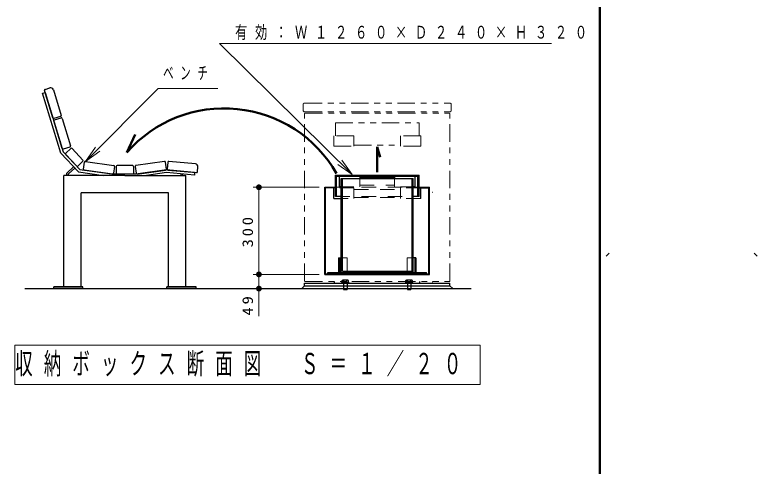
# Model space of a CAD drawing. Units: millimetres on the paper, scale 1:20. Extents: x -365 to 27, y 0 to 257.
# Drawn here: x -100.7 to 27.1, y 77.6 to 155.3 of the extents above; entities that cross this region are included whole.
import ezdxf

# ---------------------------------------------------------------- set-up
doc = ezdxf.new("R2010")
doc.units = ezdxf.units.MM
doc.linetypes.add('USER1', pattern=[4.5, 2.5, -2])
doc.linetypes.add('USER3', pattern=[8, 3, -1, 1, -1, 1, -1])
doc.layers.add('1_20', color=7, linetype='Continuous', lineweight=25)
doc.layers.add('NAKAMURA図枠', color=7, linetype='Continuous', lineweight=13)
doc.styles.add('ＭＳ ゴシック', font='')
doc.styles.get('ＭＳ ゴシック').set_extended_font_data('MS Gothic')

# ---------------------------------------------------------------- blocks, each defined once
blk = doc.blocks.new('filled_dot')
at = {"color": 0, "linetype": 'Continuous', "lineweight": -2, "const_width": 1.25}
blk.add_lwpolyline([(-0.625, 0, 1), (0.625, 0, 1)], format="xyb", close=True, dxfattribs=at)

msp = doc.modelspace()

# ---------------------------------------------------------------- linework, layer by layer
at = {"layer": '1_20'}
for p, q in [((-95.958, 141.826), (-95.528, 141.958)), ((-94.183, 137.559), (-95.63, 142.292)), ((-95.531, 142.48), (-94.718, 142.728)), ((-95.528, 141.958), (-92.402, 131.734)), ((-94.093, 142.396), (-92.748, 137.997)), ((-92.802, 131.503), (-95.958, 141.826)), ((-94.68, 139.184), (-94.548, 138.754)), ((-92.575, 132.299), (-94.022, 137.033)), ((-92.848, 137.81), (-93.996, 137.459)), ((-93.923, 137.22), (-92.775, 137.571)), ((-92.588, 137.471), (-91.14, 132.737)), ((-92.999, 133.686), (-92.867, 133.255)), ((-89.563, 128.69), (-92.402, 131.734)), ((-91.24, 132.55), (-92.388, 132.199)), ((-91.074, 132.289), (-91.952, 131.471)), ((-89.021, 130.307), (-90.862, 132.282)), ((-89.783, 128.266), (-92.802, 131.503)), ((-90.118, 129.284), (-91.959, 131.259)), ((-91.192, 130.436), (-90.885, 130.107)), ((-90.607, 129.149), (-91.785, 128.05)), ((-89.028, 130.095), (-89.906, 129.277)), ((-88.928, 128.751), (-88.761, 129.939)), ((-88.591, 130.067), (-83.689, 129.378)), ((-83.562, 129.208), (-83.729, 128.02)), ((-83.285, 129.207), (-83.285, 128.007)), ((-80.435, 129.357), (-83.135, 129.357)), ((-80.285, 129.207), (-80.285, 128.007)), ((-80.009, 129.208), (-79.842, 128.02)), ((-74.979, 130.067), (-79.881, 129.378)), ((-74.643, 128.751), (-74.81, 129.939)), ((-74.394, 129.933), (-74.499, 128.738)), ((-69.649, 129.668), (-74.232, 130.069)), ((-69.269, 128.28), (-69.195, 129.127)), ((-91.785, 127.662), (-91.785, 128.05)), ((-90.402, 128.93), (-91.485, 127.92)), ((-91.485, 127.662), (-91.485, 127.92)), ((-89.783, 128.266), (-85.484, 127.662)), ((-89.563, 128.69), (-83.639, 127.857)), ((-83.898, 127.892), (-88.8, 128.581)), ((-79.931, 127.857), (-83.639, 127.857)), ((-80.435, 127.857), (-83.135, 127.857)), ((-74.635, 128.599), (-79.918, 127.857)), ((-79.672, 127.892), (-74.771, 128.581)), ((-74.623, 128.147), (-78.073, 127.662)), ((-69.774, 128.174), (-74.635, 128.599)), ((-69.813, 127.726), (-74.623, 128.147)), ((-74.363, 128.575), (-69.432, 128.144)), ((-72.085, 127.662), (-72.085, 127.898)), ((-71.785, 127.898), (-72.085, 127.898)), ((-71.785, 127.662), (-71.785, 127.898)), ((-69.774, 128.174), (-69.813, 127.726)), ((-81.785, 127.662), (-92.285, 127.662)), ((-92.285, 108.462), (-92.285, 127.662)), ((-81.785, 127.662), (-71.285, 127.662)), ((-71.285, 108.462), (-71.285, 127.662)), ((-45.529, 124.002), (-45.529, 127.702)), ((-45.529, 127.702), (-31.129, 127.702)), ((-45.329, 127.502), (-31.329, 127.502)), ((-45.329, 124.002), (-45.329, 127.502)), ((-44.829, 125.702), (-44.829, 127.502)), ((-44.529, 110.952), (-44.529, 127.152)), ((-44.529, 127.152), (-32.129, 127.152)), ((-44.329, 111.152), (-44.329, 127.152)), ((-41.329, 127.502), (-41.329, 127.152)), ((-41.329, 127.352), (-35.329, 127.352)), ((-35.329, 127.502), (-35.329, 127.152)), ((-32.329, 111.152), (-32.329, 127.152)), ((-32.129, 110.952), (-32.129, 127.152)), ((-31.829, 127.502), (-31.829, 125.702)), ((-31.329, 124.002), (-31.329, 127.502)), ((-31.129, 124.002), (-31.129, 127.702)), ((-45.529, 125.502), (-47.214, 125.497)), ((-45.829, 123.702), (-45.829, 125.502)), ((-44.529, 125.702), (-44.829, 125.702)), ((-31.829, 125.702), (-32.129, 125.702)), ((-31.129, 125.502), (-29.444, 125.497)), ((-30.829, 123.702), (-30.829, 125.502)), ((-89.285, 108.462), (-89.285, 124.662)), ((-74.285, 124.662), (-89.285, 124.662)), ((-74.285, 108.462), (-74.285, 124.662)), ((-44.529, 124.002), (-45.529, 124.002)), ((-31.129, 124.002), (-32.129, 124.002)), ((-28.854, 124.8), (-28.804, 124.8)), ((-45.829, 123.702), (-44.529, 123.702)), ((1.095, 113.747), (1.595, 114.247)), ((26.595, 114.247), (27.095, 113.747)), ((-44.529, 110.952), (-32.129, 110.952)), ((-44.329, 111.152), (-32.329, 111.152)), ((-51.329, 108.162), (-50.829, 108.662)), ((-50.829, 108.662), (-50.829, 109.112)), ((-50.829, 109.112), (-25.829, 109.112)), ((-50.829, 108.662), (-25.829, 108.662)), ((-50.579, 109.112), (-45.579, 109.112)), ((-45.669, 109.112), (-45.669, 109.362)), ((-44.429, 109.112), (-44.429, 109.237)), ((-44.429, 109.237), (-43.229, 109.237)), ((-44.429, 109.112), (-43.229, 109.112)), ((-44.377, 109.555), (-44.279, 109.612)), ((-44.377, 109.237), (-44.377, 109.555)), ((-43.379, 109.612), (-44.279, 109.612)), ((-44.129, 109.112), (-44.129, 107.987)), ((-44.103, 109.237), (-44.103, 109.555)), ((-43.988, 109.112), (-43.988, 109.362)), ((-43.554, 109.237), (-43.554, 109.555)), ((-43.529, 109.112), (-43.529, 107.987)), ((-43.28, 109.555), (-43.379, 109.612)), ((-43.28, 109.237), (-43.28, 109.555)), ((-43.229, 109.237), (-43.229, 109.112)), ((-33.429, 109.112), (-33.429, 109.237)), ((-33.429, 109.237), (-32.229, 109.237)), ((-33.429, 109.112), (-32.229, 109.112)), ((-33.377, 109.555), (-33.279, 109.612)), ((-33.377, 109.237), (-33.377, 109.555)), ((-32.379, 109.612), (-33.279, 109.612)), ((-33.129, 109.112), (-33.129, 107.987)), ((-33.103, 109.237), (-33.103, 109.555)), ((-32.669, 109.112), (-32.669, 109.362)), ((-32.554, 109.237), (-32.554, 109.555)), ((-32.529, 109.112), (-32.529, 107.987)), ((-32.28, 109.237), (-32.28, 109.555)), ((-32.229, 109.237), (-32.229, 109.112)), ((-31.079, 109.112), (-26.079, 109.112)), ((-30.988, 109.112), (-30.988, 109.362)), ((-28.854, 109.358), (-28.804, 109.358)), ((-25.829, 108.662), (-25.829, 109.112)), ((-25.829, 108.662), (-25.329, 108.162)), ((-99.035, 108.162), (-22.171, 108.162)), ((-94.035, 108.162), (-94.035, 108.462)), ((-89.035, 108.462), (-94.035, 108.462)), ((-89.035, 108.162), (-94.035, 108.162)), ((-89.035, 108.162), (-89.035, 108.462)), ((-74.535, 108.162), (-74.535, 108.462)), ((-69.535, 108.462), (-74.535, 108.462)), ((-69.535, 108.162), (-74.535, 108.162)), ((-69.535, 108.162), (-69.535, 108.462)), ((-47.466, 108.137), (-47.502, 108.172)), ((-46.466, 108.137), (-46.502, 108.172)), ((-44.129, 107.987), (-43.529, 107.987)), ((-33.129, 107.987), (-32.529, 107.987))]:
    msp.add_line(p, q, dxfattribs=at)
at = {"layer": '1_20', "linetype": 'USER3', "lineweight": 13}
for p, q in [((-51.079, 138.862), (-51.079, 139.862)), ((-50.829, 140.112), (-25.829, 140.112)), ((-25.579, 138.862), (-25.579, 139.862)), ((-50.829, 138.612), (-25.829, 138.612)), ((-50.829, 109.462), (-50.829, 138.262)), ((-50.729, 138.362), (-25.929, 138.362)), ((-25.829, 109.462), (-25.829, 138.262)), ((-45.529, 134.502), (-45.529, 136.702)), ((-45.529, 136.702), (-31.129, 136.702)), ((-31.129, 134.502), (-31.129, 136.702)), ((-45.829, 132.702), (-45.829, 134.502)), ((-42.329, 134.502), (-45.829, 134.502)), ((-42.329, 132.702), (-42.329, 134.502)), ((-34.329, 132.702), (-34.329, 134.502)), ((-30.829, 134.502), (-34.329, 134.502)), ((-30.829, 132.702), (-30.829, 134.502)), ((-45.829, 132.702), (-42.329, 132.702)), ((-42.329, 132.852), (-34.329, 132.852)), ((-30.829, 132.702), (-34.329, 132.702)), ((-50.729, 109.362), (-25.929, 109.362)), ((-45.669, 109.112), (-45.669, 109.362)), ((-43.988, 109.112), (-43.988, 109.362)), ((-32.669, 109.112), (-32.669, 109.362)), ((-30.988, 109.112), (-30.988, 109.362))]:
    msp.add_line(p, q, dxfattribs=at)
at = {"layer": '1_20', "lineweight": 50}
for p, q in [((-81.442, 131.624), (-80.038, 134.728)), ((-38.329, 128.202), (-38.329, 132.559)), ((-38.329, 132.559), (-37.824, 130.798))]:
    msp.add_line(p, q, dxfattribs=at)
at = {"layer": '1_20', "lineweight": 13}
for p, q in [((-88.591, 130.067), (-86.823, 132.542)), ((-88.591, 130.067), (-86.47, 132.188)), ((-86.116, 131.835), (-88.591, 130.067)), ((-42.645, 127.806), (-45.129, 129.561)), ((-42.645, 127.806), (-44.777, 129.916)), ((-44.425, 130.271), (-42.645, 127.806)), ((-48.329, 125.612), (-59.699, 125.612)), ((-58.699, 110.612), (-58.699, 125.612)), ((-58.699, 103.434), (-58.699, 113.612)), ((-48.329, 110.612), (-59.699, 110.612)), ((-48.329, 110.612), (-59.699, 110.612)), ((-57.098, 108.162), (-59.699, 108.162)), ((-100.732, 98.441), (-100.732, 91.634)), ((-20.592, 98.441), (-100.732, 98.441)), ((-20.592, 91.634), (-20.592, 98.441)), ((-100.732, 91.634), (-20.592, 91.634))]:
    msp.add_line(p, q, dxfattribs=at)
at = {"layer": '1_20', "linetype": 'USER1', "lineweight": 13}
for p, q in [((-44.829, 125.702), (-44.829, 127.502)), ((-44.829, 127.502), (-41.329, 127.502)), ((-41.329, 125.702), (-41.329, 127.502)), ((-41.329, 127.352), (-35.329, 127.352)), ((-31.829, 127.502), (-35.329, 127.502)), ((-35.329, 125.702), (-35.329, 127.502)), ((-31.829, 125.702), (-31.829, 127.502)), ((-42.329, 125.502), (-45.529, 125.502)), ((-44.829, 125.702), (-41.329, 125.702)), ((-42.329, 123.702), (-42.329, 125.502)), ((-41.329, 125.952), (-35.329, 125.952)), ((-31.829, 125.702), (-35.329, 125.702)), ((-30.829, 125.502), (-34.329, 125.502)), ((-34.329, 123.702), (-34.329, 125.502)), ((-45.529, 124.002), (-31.129, 124.002)), ((-42.329, 125.252), (-34.329, 125.252)), ((-45.829, 123.702), (-42.329, 123.702)), ((-42.329, 123.852), (-34.329, 123.852)), ((-30.829, 123.702), (-34.329, 123.702)), ((-44.529, 113.452), (-43.479, 113.452)), ((-32.129, 113.452), (-33.179, 113.452))]:
    msp.add_line(p, q, dxfattribs=at)
at = {"layer": '1_20', "color": 4}
for p, q in [((-47.329, 125.612), (-45.529, 125.612)), ((-47.329, 110.612), (-47.329, 125.612)), ((-47.214, 110.727), (-47.214, 125.497)), ((-46.329, 125.497), (-46.329, 125.612)), ((-31.129, 125.612), (-29.329, 125.612)), ((-30.329, 125.497), (-30.329, 125.612)), ((-29.444, 110.727), (-29.444, 125.497)), ((-29.329, 110.612), (-29.329, 125.612)), ((-44.979, 113.452), (-44.529, 113.452)), ((-44.979, 113.452), (-44.979, 110.952)), ((-44.829, 113.452), (-44.829, 110.952)), ((-31.679, 113.452), (-32.129, 113.452)), ((-31.829, 113.452), (-31.829, 110.952)), ((-31.679, 113.452), (-31.679, 110.952)), ((-47.329, 110.612), (-29.329, 110.612)), ((-47.214, 110.727), (-29.444, 110.727)), ((-46.829, 110.727), (-46.829, 110.952)), ((-46.829, 110.952), (-29.829, 110.952)), ((-46.329, 110.612), (-46.329, 110.727)), ((-30.329, 110.612), (-30.329, 110.727)), ((-29.829, 110.727), (-29.829, 110.952))]:
    msp.add_line(p, q, dxfattribs=at)
at = {"layer": '1_20', "color": 4, "linetype": 'USER1', "lineweight": 13}
for p, q in [((-45.529, 125.612), (-31.129, 125.612)), ((-43.479, 113.452), (-43.479, 110.952)), ((-33.179, 113.452), (-33.179, 110.952)), ((-46.279, 110.952), (-46.279, 111.002))]:
    msp.add_line(p, q, dxfattribs=at)
at = {"layer": '1_20', "lineweight": 13}
for points in [[(-42.645, 127.806), (-65.468, 150.396), (-8.324, 150.396)], [(-88.591, 130.067), (-76.053, 142.604), (-65.783, 142.604)]]:
    msp.add_lwpolyline(points, dxfattribs=at)
at = {"layer": '1_20'}
for centre, radius, start, end in [((-95.487, 142.336), 0.15, 107, 197), ((-94.572, 142.25), 0.5, 17, 107), ((-94.039, 137.602), 0.15, 197, 287), ((-93.879, 137.076), 0.15, 107, 197), ((-92.892, 137.953), 0.15, 287, 17), ((-92.731, 137.427), 0.15, 17, 107), ((-92.431, 132.343), 0.15, 197, 287), ((-91.284, 132.694), 0.15, 287, 17), ((-90.972, 132.18), 0.15, 43, 133), ((-91.849, 131.361), 0.15, 133, 223), ((-90.008, 129.386), 0.15, 223, 313), ((-89.13, 130.205), 0.15, 313, 43), ((-88.612, 129.918), 0.15, 82, 172), ((-83.71, 129.229), 0.15, 352, 82), ((-83.135, 129.207), 0.15, 90, 180), ((-80.435, 129.207), 0.15, 0, 90), ((-79.86, 129.229), 0.15, 98, 188), ((-74.958, 129.918), 0.15, 8, 98), ((-74.245, 129.92), 0.15, 85, 175), ((-69.693, 129.17), 0.5, 355, 85), ((-88.779, 128.73), 0.15, 172, 262), ((-83.877, 128.041), 0.15, 262, 352), ((-83.135, 128.007), 0.15, 180, 270), ((-80.435, 128.007), 0.15, 270, 0), ((-79.693, 128.041), 0.15, 188, 278), ((-74.791, 128.73), 0.15, 278, 8), ((-74.35, 128.724), 0.15, 175, 265), ((-69.418, 128.293), 0.15, 265, 355), ((-44.24, 109.318), 0.274, 60.00001, 119.99999), ((-43.829, 108.922), 0.69, 66.57346, 113.42654), ((-43.417, 109.318), 0.274, 60.00001, 119.99999), ((-33.24, 109.318), 0.274, 60.00001, 119.99999), ((-32.829, 108.922), 0.69, 66.57346, 113.42654), ((-32.417, 109.318), 0.274, 60.00001, 119.99999)]:
    msp.add_arc(centre, radius, start, end, dxfattribs=at)
at = {"layer": '1_20', "linetype": 'USER3', "lineweight": 13}
for centre, radius, start, end in [((-50.829, 139.862), 0.25, 90, 180), ((-25.829, 139.862), 0.25, 0, 90), ((-50.829, 138.862), 0.25, 180, 270), ((-50.729, 138.262), 0.1, 90, 180), ((-25.929, 138.262), 0.1, 0, 90), ((-25.829, 138.862), 0.25, 270, 0), ((-50.729, 109.462), 0.1, 180, 270), ((-25.929, 109.462), 0.1, 270, 0)]:
    msp.add_arc(centre, radius, start, end, dxfattribs=at)
at = {"layer": '1_20', "lineweight": 50}
msp.add_arc((-64.684, 116.9), 22.307, 29.75727, 138.69688, dxfattribs=at)
at = {"layer": 'NAKAMURA図枠', "lineweight": 50}
msp.add_line((0, 0), (0, 257), dxfattribs=at)

# ---------------------------------------------------------------- block references
at = {"layer": '1_20', "lineweight": 13, "xscale": 0.4, "yscale": 0.4}
for p, rotation in [((-58.699, 125.612), 270), ((-58.699, 110.612), 90), ((-58.699, 110.612), 90), ((-58.699, 108.162), 270)]:
    msp.add_blockref('filled_dot', p, dxfattribs=dict(at, rotation=rotation))

# ---------------------------------------------------------------- texts
at = {"layer": '1_20', "attachment_point": 4, "style": 'ＭＳ ゴシック'}
for s, insert, char_height in [('\\T1.64;\\W0.7;有効：Ｗ１２６０×Ｄ２４０×Ｈ３２０', (-62.81, 152.196), 2.199), ('\\T1.64;\\W0.6;ベンチ', (-75.2, 145.254), 2.199), ('\\T1.64;\\W0.6;収納ボックス断面図\u3000Ｓ＝１／２０', (-100.662, 95.038), 3.666)]:
    msp.add_mtext(s, dxfattribs=dict(at, insert=insert, char_height=char_height))
at = {"layer": '1_20', "char_height": 1.833, "attachment_point": 8, "rotation": 90, "style": 'ＭＳ ゴシック'}
for s, insert in [('\\T1.33;\\W1.15;300', (-59.699, 118.112)), ('\\T1.34;\\W1.15;49', (-59.699, 105.434))]:
    msp.add_mtext(s, dxfattribs=dict(at, insert=insert))

doc.saveas('drawing.dxf')
